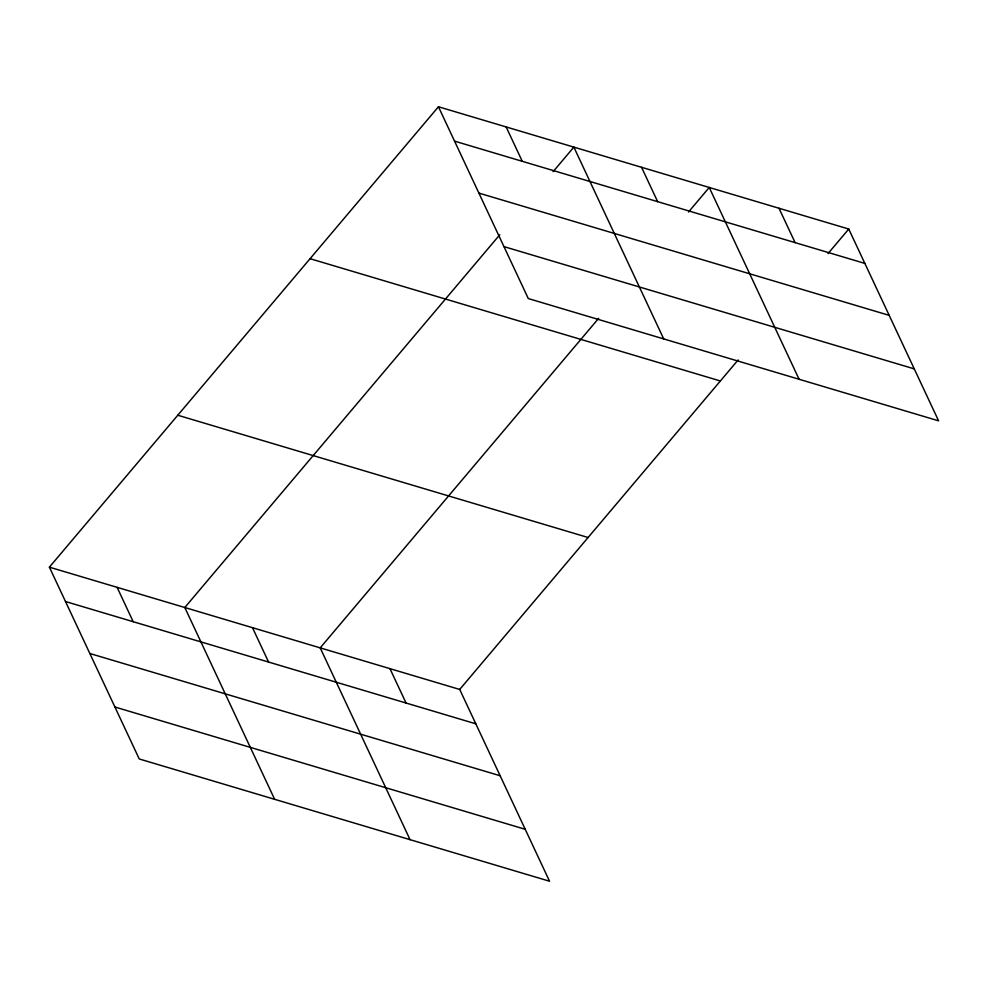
<?xml version="1.0" encoding="UTF-8"?>
<svg xmlns="http://www.w3.org/2000/svg" width="988" height="988" viewBox="0 0 988 988"><rect width="100%" height="100%" fill="white"/><g stroke="black" fill="none" stroke-linecap="round" stroke-linejoin="round"><path stroke-width="1.48" d="M49.4 567.161L459.704 689.439L549.55 881.234L139.246 758.957L49.4 567.161L438.45 106.766L848.754 229.043L938.6 420.839L528.296 298.561L438.45 106.766M499.78 234.774L184.805 607.509L274.639 799.304M553.119 171.653L573.855 147.113L663.701 338.909M598.642 318.358L320.198 647.869L410.045 839.664M688.513 212.012L709.248 187.461L799.094 379.269M459.704 689.439L738.147 359.941M828.018 253.583L848.754 229.043M454.554 141.136L864.858 263.413M478.896 193.092L889.188 315.357M503.966 246.617L914.258 368.882M310.071 258.695L720.363 380.973M177.791 415.232L588.095 537.509M65.504 601.531L475.796 723.809M89.834 653.488L500.138 775.753M114.904 707.013L525.208 829.29M779.001 208.258L795.105 242.628M641.558 167.293L657.65 201.663M506.152 126.946L522.257 161.316M389.951 668.654L406.056 703.024M252.496 627.689L268.6 662.059M117.103 587.341L133.195 621.711"/></g></svg>
